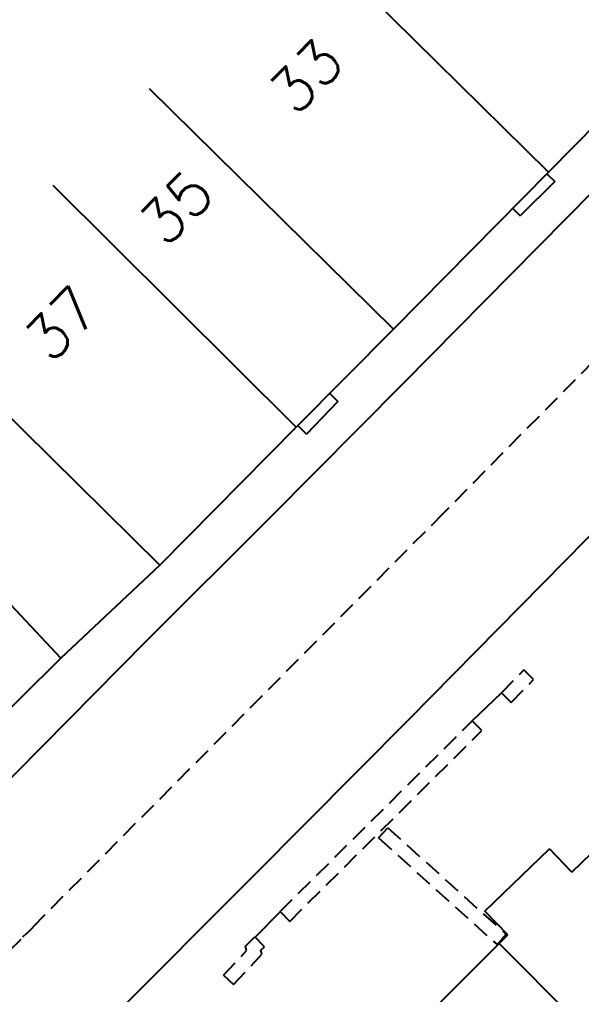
# Model space of a CAD drawing. Header units: millimetres. Extents: x 133000 to 134000, y 143000 to 144000.
# Drawn here: x 133282.66 to 133299.06, y 143731.81 to 143760.26 of the extents above; entities that cross this region are included whole.
import ezdxf
from ezdxf.enums import TextEntityAlignment as Align

# ---------------------------------------------------------------- set-up
doc = ezdxf.new("R2010")
doc.units = ezdxf.units.MM
doc.linetypes.add('DASHED', pattern=[0.75, 0.5, -0.25])
for name, color, linetype in [('W0001', 6, 'DASHED'), ('W0008', 7, 'CONTINUOUS'), ('W0100', 7, 'CONTINUOUS'), ('W0105', 7, 'CONTINUOUS'), ('W0112', 1, 'DASHED'), ('W0991', 7, 'CONTINUOUS'), ('W1102', 7, 'CONTINUOUS')]:
    doc.layers.add(name, color=color, linetype=linetype)
doc.styles.get("Standard").update_dxf_attribs({"font": 'romans.shx', "width": 0.85})

msp = doc.modelspace()

# ---------------------------------------------------------------- linework, layer by layer
at = {"layer": 'W0001'}
msp.add_lwpolyline([(133389.322, 143888.003), (133383.15, 143882.026), (133378.674, 143875.413), (133369.116, 143863.47), (133365.053, 143857.63), (133361.076, 143851.038), (133358.18, 143846.159), (133351.298, 143834.346), (133344.542, 143822.232), (133338.082, 143810.222), (133331.396, 143797.477), (133320.876, 143777.398), (133316.262, 143768.869), (133313.292, 143764.498), (133305.722, 143756.688), (133295.024, 143745.842), (133282.753, 143733.479)], dxfattribs=at)
at = {"layer": 'W0001', "flags": 128}
msp.add_lwpolyline([(133283.225, 143733.946), (133243.601, 143694.039), (133238.801, 143691.096), (133235.414, 143690.126)], dxfattribs=at)
at = {"layer": 'W0008'}
for points in [[(133343.336, 143827.729), (133340.281, 143821.93), (133337.123, 143815.95), (133333.688, 143809.472), (133330.02, 143802.603), (133326.133, 143794.992), (133324.229, 143791.335), (133322.313, 143787.684), (133320.03, 143783.303), (133317.085, 143777.691), (133314.843, 143773.42), (133313.182, 143770.585), (133312.098, 143768.853), (133311.474, 143767.922), (133310.477, 143766.647), (133308.869, 143764.846), (133293.861, 143749.642), (133289.975, 143745.731), (133286.355, 143742.123), (133283.323, 143739.044), (133280.205, 143735.89)], [(133343.576, 143813.071), (133340.673, 143807.567), (133338.368, 143803.159), (133336.479, 143799.484), (133331.006, 143789.12), (133325.323, 143778.341), (133321.957, 143771.959), (133319.532, 143767.464), (133317.992, 143764.944), (133316.92, 143763.282), (133316.66, 143762.981), (133315.442, 143761.585), (133294.028, 143739.836), (133289.505, 143735.282), (133285.301, 143731.068)]]:
    msp.add_lwpolyline(points, dxfattribs=at)
at = {"layer": 'W0100'}
msp.add_line((133298.779, 143735.382), (133298.127, 143736.059), dxfattribs=at)
for points in [[(133314.148, 143788.711), (133318.757, 143786.773), (133316.634, 143781.724), (133314.574, 143776.689), (133312.372, 143771.859), (133309.465, 143767.519), (133309.456, 143767.51), (133306.119, 143764.012), (133302.513, 143760.282), (133298.095, 143755.804), (133293.575, 143751.219), (133290.739, 143748.365), (133286.756, 143744.335), (133283.87, 143741.622), (133280.313, 143738.115)], [(133298.779, 143735.382), (133300.513, 143737.051), (133300.601, 143737.144), (133299.786, 143737.947)], [(133296.91, 143733.548), (133296.241, 143734.243), (133298.127, 143736.059)], [(133292.601, 143722.164), (133289.06, 143725.693), (133292.898, 143729.544), (133296.91, 143733.548)]]:
    msp.add_lwpolyline(points, dxfattribs=at)
at = {"layer": 'W0105'}
for p, q in [((133298.281, 143755.528), (133297.277, 143754.529)), ((133298.049, 143755.757), (133298.281, 143755.528)), ((133297.054, 143754.748), (133297.277, 143754.529)), ((133291.714, 143749.346), (133291.951, 143749.11)), ((133291.951, 143749.11), (133291.039, 143748.162)), ((133290.787, 143748.413), (133291.039, 143748.162)), ((133295.874, 143739.793), (133296.725, 143740.608)), ((133289.536, 143733.483), (133290.269, 143734.221))]:
    msp.add_line(p, q, dxfattribs=at)
at = {"layer": 'W0112'}
for points in [[(133296.725, 143740.608), (133297.012, 143740.328), (133297.665, 143740.998), (133297.378, 143741.277), (133297.378, 143741.277), (133297.378, 143741.277), (133297.378, 143741.277), (133297.378, 143741.277), (133297.378, 143741.277), (133297.378, 143741.277), (133297.378, 143741.277), (133297.378, 143741.277), (133297.378, 143741.277), (133297.378, 143741.277), (133297.378, 143741.277), (133297.378, 143741.277), (133297.378, 143741.277), (133297.378, 143741.277), (133297.378, 143741.277), (133297.378, 143741.277), (133297.378, 143741.277), (133297.378, 143741.277), (133297.378, 143741.277), (133297.378, 143741.277), (133297.378, 143741.277), (133297.378, 143741.277), (133297.378, 143741.277), (133297.378, 143741.277), (133297.378, 143741.277), (133297.378, 143741.277), (133297.378, 143741.277), (133297.378, 143741.277), (133297.378, 143741.277), (133297.378, 143741.277), (133297.378, 143741.277), (133297.378, 143741.277), (133297.378, 143741.277), (133297.378, 143741.277), (133297.378, 143741.277), (133297.378, 143741.277), (133297.378, 143741.277), (133297.378, 143741.277), (133297.378, 143741.277), (133297.378, 143741.277), (133297.378, 143741.277), (133297.378, 143741.277), (133297.378, 143741.277), (133297.378, 143741.277), (133297.378, 143741.277), (133297.378, 143741.277), (133297.378, 143741.277), (133297.378, 143741.277), (133297.378, 143741.277), (133297.378, 143741.277), (133297.378, 143741.277), (133297.378, 143741.277), (133297.378, 143741.277), (133297.378, 143741.277), (133297.378, 143741.277), (133297.378, 143741.277), (133297.378, 143741.277), (133297.378, 143741.277), (133297.378, 143741.277), (133297.378, 143741.277), (133297.378, 143741.277), (133297.378, 143741.277), (133297.378, 143741.277), (133297.378, 143741.277), (133297.378, 143741.277), (133297.378, 143741.277), (133297.378, 143741.277), (133297.378, 143741.277), (133297.378, 143741.277), (133297.378, 143741.277), (133297.378, 143741.277), (133297.378, 143741.277), (133297.378, 143741.277), (133297.378, 143741.277), (133297.378, 143741.277), (133297.378, 143741.277), (133297.378, 143741.277), (133297.378, 143741.277), (133297.378, 143741.277), (133297.378, 143741.277), (133297.378, 143741.277), (133297.378, 143741.277), (133297.378, 143741.277), (133297.378, 143741.277), (133297.378, 143741.277), (133297.378, 143741.277), (133297.378, 143741.277), (133297.378, 143741.277), (133297.378, 143741.277), (133297.378, 143741.277), (133297.378, 143741.277), (133297.378, 143741.277), (133297.378, 143741.277), (133297.378, 143741.277), (133297.378, 143741.277), (133297.378, 143741.277), (133297.378, 143741.277), (133297.378, 143741.277), (133297.378, 143741.277), (133297.378, 143741.277), (133297.378, 143741.277), (133297.378, 143741.277), (133297.378, 143741.277), (133297.378, 143741.277), (133297.378, 143741.277), (133297.378, 143741.277), (133297.378, 143741.277), (133297.378, 143741.277), (133297.378, 143741.277), (133297.378, 143741.277), (133297.378, 143741.277), (133297.378, 143741.277), (133297.378, 143741.277), (133297.378, 143741.277), (133297.378, 143741.277), (133297.378, 143741.277)], [(133296.725, 143740.608), (133297.378, 143741.277), (133297.378, 143741.277), (133297.378, 143741.277), (133297.378, 143741.277), (133297.378, 143741.277), (133297.378, 143741.277), (133297.378, 143741.277), (133297.378, 143741.277), (133297.378, 143741.277), (133297.378, 143741.277), (133297.378, 143741.277), (133297.378, 143741.277), (133297.378, 143741.277), (133297.378, 143741.277), (133297.378, 143741.277), (133297.378, 143741.277), (133297.378, 143741.277), (133297.378, 143741.277), (133297.378, 143741.277), (133297.378, 143741.277), (133297.378, 143741.277), (133297.378, 143741.277), (133297.378, 143741.277), (133297.378, 143741.277), (133297.378, 143741.277), (133297.378, 143741.277), (133297.378, 143741.277), (133297.378, 143741.277), (133297.378, 143741.277), (133297.378, 143741.277), (133297.378, 143741.277), (133297.378, 143741.277), (133297.378, 143741.277), (133297.378, 143741.277), (133297.378, 143741.277), (133297.378, 143741.277), (133297.378, 143741.277), (133297.378, 143741.277), (133297.378, 143741.277), (133297.378, 143741.277), (133297.378, 143741.277), (133297.378, 143741.277), (133297.378, 143741.277), (133297.378, 143741.277), (133297.378, 143741.277), (133297.378, 143741.277), (133297.378, 143741.277), (133297.378, 143741.277), (133297.378, 143741.277), (133297.378, 143741.277), (133297.378, 143741.277), (133297.378, 143741.277), (133297.378, 143741.277), (133297.378, 143741.277), (133297.378, 143741.277), (133297.378, 143741.277), (133297.378, 143741.277), (133297.378, 143741.277), (133297.378, 143741.277), (133297.378, 143741.277), (133297.378, 143741.277), (133297.378, 143741.277), (133297.378, 143741.277), (133297.378, 143741.277), (133297.378, 143741.277), (133297.378, 143741.277), (133297.378, 143741.277), (133297.378, 143741.277), (133297.378, 143741.277), (133297.378, 143741.277), (133297.378, 143741.277), (133297.378, 143741.277), (133297.378, 143741.277), (133297.378, 143741.277), (133297.378, 143741.277), (133297.378, 143741.277), (133297.378, 143741.277), (133297.378, 143741.277), (133297.378, 143741.277), (133297.378, 143741.277), (133297.378, 143741.277), (133297.378, 143741.277), (133297.378, 143741.277), (133297.378, 143741.277), (133297.378, 143741.277), (133297.378, 143741.277), (133297.378, 143741.277), (133297.378, 143741.277), (133297.378, 143741.277), (133297.378, 143741.277), (133297.378, 143741.277), (133297.378, 143741.277), (133297.378, 143741.277), (133297.378, 143741.277), (133297.378, 143741.277), (133297.378, 143741.277), (133297.378, 143741.277), (133297.378, 143741.277), (133297.378, 143741.277), (133297.378, 143741.277), (133297.378, 143741.277), (133297.378, 143741.277), (133297.378, 143741.277), (133297.378, 143741.277), (133297.378, 143741.277), (133297.378, 143741.277), (133297.378, 143741.277), (133297.378, 143741.277), (133297.378, 143741.277), (133297.378, 143741.277), (133297.378, 143741.277), (133297.378, 143741.277), (133297.378, 143741.277), (133297.378, 143741.277), (133297.378, 143741.277), (133297.378, 143741.277), (133297.378, 143741.277), (133297.378, 143741.277), (133297.378, 143741.277)], [(133290.266, 143734.225), (133290.548, 143733.942), (133296.155, 143739.508), (133295.873, 143739.792), (133295.873, 143739.792), (133295.873, 143739.792), (133295.873, 143739.792), (133295.873, 143739.792), (133295.873, 143739.792), (133295.873, 143739.792), (133295.873, 143739.792), (133295.873, 143739.792), (133295.873, 143739.792), (133295.873, 143739.792), (133295.873, 143739.792), (133295.873, 143739.792), (133295.873, 143739.792), (133295.873, 143739.792), (133295.873, 143739.792), (133295.873, 143739.792), (133295.873, 143739.792), (133295.873, 143739.792), (133295.873, 143739.792), (133295.873, 143739.792), (133295.873, 143739.792), (133295.873, 143739.792), (133295.873, 143739.792), (133295.873, 143739.792), (133295.873, 143739.792), (133295.873, 143739.792), (133295.873, 143739.792), (133295.873, 143739.792), (133295.873, 143739.792), (133295.873, 143739.792), (133295.873, 143739.792), (133295.873, 143739.792), (133295.873, 143739.792), (133295.873, 143739.792), (133295.873, 143739.792), (133295.873, 143739.792), (133295.873, 143739.792), (133295.873, 143739.792), (133295.873, 143739.792), (133295.873, 143739.792), (133295.873, 143739.792), (133295.873, 143739.792), (133295.873, 143739.792), (133295.873, 143739.792), (133295.873, 143739.792), (133295.873, 143739.792), (133295.873, 143739.792), (133295.873, 143739.792), (133295.873, 143739.792), (133295.873, 143739.792), (133295.873, 143739.792), (133295.873, 143739.792), (133295.873, 143739.792), (133295.873, 143739.792), (133295.873, 143739.792), (133295.873, 143739.792), (133295.873, 143739.792), (133295.873, 143739.792), (133295.873, 143739.792), (133295.873, 143739.792), (133295.873, 143739.792), (133295.873, 143739.792), (133295.873, 143739.792), (133295.873, 143739.792), (133295.873, 143739.792), (133295.873, 143739.792), (133295.873, 143739.792), (133295.873, 143739.792), (133295.873, 143739.792), (133295.873, 143739.792), (133295.873, 143739.792), (133295.873, 143739.792), (133295.873, 143739.792), (133295.873, 143739.792), (133295.873, 143739.792), (133295.873, 143739.792), (133295.873, 143739.792), (133295.873, 143739.792), (133295.873, 143739.792), (133295.873, 143739.792), (133295.873, 143739.792), (133295.873, 143739.792), (133295.873, 143739.792), (133295.873, 143739.792), (133295.873, 143739.792), (133295.873, 143739.792), (133295.873, 143739.792), (133295.873, 143739.792), (133295.873, 143739.792), (133295.873, 143739.792), (133295.873, 143739.792), (133295.873, 143739.792), (133295.873, 143739.792), (133295.873, 143739.792), (133295.873, 143739.792), (133295.873, 143739.792), (133295.873, 143739.792), (133295.873, 143739.792), (133295.873, 143739.792), (133295.873, 143739.792), (133295.873, 143739.792), (133295.873, 143739.792), (133295.873, 143739.792), (133295.873, 143739.792), (133295.873, 143739.792), (133295.873, 143739.792), (133295.873, 143739.792), (133295.873, 143739.792), (133295.873, 143739.792), (133295.873, 143739.792), (133295.873, 143739.792), (133295.873, 143739.792), (133295.873, 143739.792), (133295.873, 143739.792), (133295.873, 143739.792), (133295.873, 143739.792)], [(133290.266, 143734.225), (133295.873, 143739.792), (133295.873, 143739.792), (133295.873, 143739.792), (133295.873, 143739.792), (133295.873, 143739.792), (133295.873, 143739.792), (133295.873, 143739.792), (133295.873, 143739.792), (133295.873, 143739.792), (133295.873, 143739.792), (133295.873, 143739.792), (133295.873, 143739.792), (133295.873, 143739.792), (133295.873, 143739.792), (133295.873, 143739.792), (133295.873, 143739.792), (133295.873, 143739.792), (133295.873, 143739.792), (133295.873, 143739.792), (133295.873, 143739.792), (133295.873, 143739.792), (133295.873, 143739.792), (133295.873, 143739.792), (133295.873, 143739.792), (133295.873, 143739.792), (133295.873, 143739.792), (133295.873, 143739.792), (133295.873, 143739.792), (133295.873, 143739.792), (133295.873, 143739.792), (133295.873, 143739.792), (133295.873, 143739.792), (133295.873, 143739.792), (133295.873, 143739.792), (133295.873, 143739.792), (133295.873, 143739.792), (133295.873, 143739.792), (133295.873, 143739.792), (133295.873, 143739.792), (133295.873, 143739.792), (133295.873, 143739.792), (133295.873, 143739.792), (133295.873, 143739.792), (133295.873, 143739.792), (133295.873, 143739.792), (133295.873, 143739.792), (133295.873, 143739.792), (133295.873, 143739.792), (133295.873, 143739.792), (133295.873, 143739.792), (133295.873, 143739.792), (133295.873, 143739.792), (133295.873, 143739.792), (133295.873, 143739.792), (133295.873, 143739.792), (133295.873, 143739.792), (133295.873, 143739.792), (133295.873, 143739.792), (133295.873, 143739.792), (133295.873, 143739.792), (133295.873, 143739.792), (133295.873, 143739.792), (133295.873, 143739.792), (133295.873, 143739.792), (133295.873, 143739.792), (133295.873, 143739.792), (133295.873, 143739.792), (133295.873, 143739.792), (133295.873, 143739.792), (133295.873, 143739.792), (133295.873, 143739.792), (133295.873, 143739.792), (133295.873, 143739.792), (133295.873, 143739.792), (133295.873, 143739.792), (133295.873, 143739.792), (133295.873, 143739.792), (133295.873, 143739.792), (133295.873, 143739.792), (133295.873, 143739.792), (133295.873, 143739.792), (133295.873, 143739.792), (133295.873, 143739.792), (133295.873, 143739.792), (133295.873, 143739.792), (133295.873, 143739.792), (133295.873, 143739.792), (133295.873, 143739.792), (133295.873, 143739.792), (133295.873, 143739.792), (133295.873, 143739.792), (133295.873, 143739.792), (133295.873, 143739.792), (133295.873, 143739.792), (133295.873, 143739.792), (133295.873, 143739.792), (133295.873, 143739.792), (133295.873, 143739.792), (133295.873, 143739.792), (133295.873, 143739.792), (133295.873, 143739.792), (133295.873, 143739.792), (133295.873, 143739.792), (133295.873, 143739.792), (133295.873, 143739.792), (133295.873, 143739.792), (133295.873, 143739.792), (133295.873, 143739.792), (133295.873, 143739.792), (133295.873, 143739.792), (133295.873, 143739.792), (133295.873, 143739.792), (133295.873, 143739.792), (133295.873, 143739.792), (133295.873, 143739.792), (133295.873, 143739.792), (133295.873, 143739.792), (133295.873, 143739.792), (133295.873, 143739.792)], [(133293.143, 143736.376), (133293.41, 143736.673), (133296.867, 143733.56), (133296.733, 143733.411), (133296.733, 143733.411), (133296.733, 143733.411), (133296.733, 143733.411), (133296.733, 143733.411), (133296.733, 143733.411), (133296.733, 143733.411), (133296.733, 143733.411), (133296.733, 143733.411), (133296.733, 143733.411), (133296.733, 143733.411), (133296.733, 143733.411), (133296.733, 143733.411), (133296.733, 143733.411), (133296.733, 143733.411), (133296.733, 143733.411), (133296.733, 143733.411), (133296.733, 143733.411), (133296.733, 143733.411), (133296.733, 143733.411), (133296.733, 143733.411), (133296.733, 143733.411), (133296.733, 143733.411), (133296.733, 143733.411), (133296.733, 143733.411), (133296.733, 143733.411), (133296.733, 143733.411), (133296.733, 143733.411), (133296.733, 143733.411), (133296.733, 143733.411), (133296.733, 143733.411), (133296.733, 143733.411), (133296.733, 143733.411), (133296.733, 143733.411), (133296.733, 143733.411), (133296.733, 143733.411), (133296.733, 143733.411), (133296.733, 143733.411), (133296.733, 143733.411), (133296.733, 143733.411), (133296.733, 143733.411), (133296.733, 143733.411), (133296.733, 143733.411), (133296.733, 143733.411), (133296.733, 143733.411), (133296.733, 143733.411), (133296.733, 143733.411), (133296.733, 143733.411), (133296.733, 143733.411), (133296.733, 143733.411), (133296.733, 143733.411), (133296.733, 143733.411), (133296.733, 143733.411), (133296.733, 143733.411), (133296.733, 143733.411), (133296.733, 143733.411), (133296.733, 143733.411), (133296.733, 143733.411), (133296.733, 143733.411), (133296.733, 143733.411), (133296.733, 143733.411), (133296.733, 143733.411), (133296.733, 143733.411), (133296.733, 143733.411), (133296.733, 143733.411), (133296.733, 143733.411), (133296.733, 143733.411), (133296.733, 143733.411), (133296.733, 143733.411), (133296.733, 143733.411), (133296.733, 143733.411), (133296.733, 143733.411), (133296.733, 143733.411), (133296.733, 143733.411), (133296.733, 143733.411), (133296.733, 143733.411), (133296.733, 143733.411), (133296.733, 143733.411), (133296.733, 143733.411), (133296.733, 143733.411), (133296.733, 143733.411), (133296.733, 143733.411), (133296.733, 143733.411), (133296.733, 143733.411), (133296.733, 143733.411), (133296.733, 143733.411), (133296.733, 143733.411), (133296.733, 143733.411), (133296.733, 143733.411), (133296.733, 143733.411), (133296.733, 143733.411), (133296.733, 143733.411), (133296.733, 143733.411), (133296.733, 143733.411), (133296.733, 143733.411), (133296.733, 143733.411), (133296.733, 143733.411), (133296.733, 143733.411), (133296.733, 143733.411), (133296.733, 143733.411), (133296.733, 143733.411), (133296.733, 143733.411), (133296.733, 143733.411), (133296.733, 143733.411), (133296.733, 143733.411), (133296.733, 143733.411), (133296.733, 143733.411), (133296.733, 143733.411), (133296.733, 143733.411), (133296.733, 143733.411), (133296.733, 143733.411), (133296.733, 143733.411), (133296.733, 143733.411), (133296.733, 143733.411), (133296.733, 143733.411), (133296.733, 143733.411), (133296.733, 143733.411)], [(133293.143, 143736.376), (133296.6, 143733.262), (133296.733, 143733.411), (133296.733, 143733.411), (133296.733, 143733.411), (133296.733, 143733.411), (133296.733, 143733.411), (133296.733, 143733.411), (133296.733, 143733.411), (133296.733, 143733.411), (133296.733, 143733.411), (133296.733, 143733.411), (133296.733, 143733.411), (133296.733, 143733.411), (133296.733, 143733.411), (133296.733, 143733.411), (133296.733, 143733.411), (133296.733, 143733.411), (133296.733, 143733.411), (133296.733, 143733.411), (133296.733, 143733.411), (133296.733, 143733.411), (133296.733, 143733.411), (133296.733, 143733.411), (133296.733, 143733.411), (133296.733, 143733.411), (133296.733, 143733.411), (133296.733, 143733.411), (133296.733, 143733.411), (133296.733, 143733.411), (133296.733, 143733.411), (133296.733, 143733.411), (133296.733, 143733.411), (133296.733, 143733.411), (133296.733, 143733.411), (133296.733, 143733.411), (133296.733, 143733.411), (133296.733, 143733.411), (133296.733, 143733.411), (133296.733, 143733.411), (133296.733, 143733.411), (133296.733, 143733.411), (133296.733, 143733.411), (133296.733, 143733.411), (133296.733, 143733.411), (133296.733, 143733.411), (133296.733, 143733.411), (133296.733, 143733.411), (133296.733, 143733.411), (133296.733, 143733.411), (133296.733, 143733.411), (133296.733, 143733.411), (133296.733, 143733.411), (133296.733, 143733.411), (133296.733, 143733.411), (133296.733, 143733.411), (133296.733, 143733.411), (133296.733, 143733.411), (133296.733, 143733.411), (133296.733, 143733.411), (133296.733, 143733.411), (133296.733, 143733.411), (133296.733, 143733.411), (133296.733, 143733.411), (133296.733, 143733.411), (133296.733, 143733.411), (133296.733, 143733.411), (133296.733, 143733.411), (133296.733, 143733.411), (133296.733, 143733.411), (133296.733, 143733.411), (133296.733, 143733.411), (133296.733, 143733.411), (133296.733, 143733.411), (133296.733, 143733.411), (133296.733, 143733.411), (133296.733, 143733.411), (133296.733, 143733.411), (133296.733, 143733.411), (133296.733, 143733.411), (133296.733, 143733.411), (133296.733, 143733.411), (133296.733, 143733.411), (133296.733, 143733.411), (133296.733, 143733.411), (133296.733, 143733.411), (133296.733, 143733.411), (133296.733, 143733.411), (133296.733, 143733.411), (133296.733, 143733.411), (133296.733, 143733.411), (133296.733, 143733.411), (133296.733, 143733.411), (133296.733, 143733.411), (133296.733, 143733.411), (133296.733, 143733.411), (133296.733, 143733.411), (133296.733, 143733.411), (133296.733, 143733.411), (133296.733, 143733.411), (133296.733, 143733.411), (133296.733, 143733.411), (133296.733, 143733.411), (133296.733, 143733.411), (133296.733, 143733.411), (133296.733, 143733.411), (133296.733, 143733.411), (133296.733, 143733.411), (133296.733, 143733.411), (133296.733, 143733.411), (133296.733, 143733.411), (133296.733, 143733.411), (133296.733, 143733.411), (133296.733, 143733.411), (133296.733, 143733.411), (133296.733, 143733.411), (133296.733, 143733.411), (133296.733, 143733.411), (133296.733, 143733.411), (133296.733, 143733.411)], [(133288.616, 143732.368), (133288.909, 143732.096), (133289.736, 143732.985), (133289.705, 143733.097), (133289.813, 143733.203), (133289.533, 143733.488), (133289.533, 143733.488), (133289.533, 143733.488), (133289.533, 143733.488), (133289.533, 143733.488), (133289.533, 143733.488), (133289.533, 143733.488), (133289.533, 143733.488), (133289.533, 143733.488), (133289.533, 143733.488), (133289.533, 143733.488), (133289.533, 143733.488), (133289.533, 143733.488), (133289.533, 143733.488), (133289.533, 143733.488), (133289.533, 143733.488), (133289.533, 143733.488), (133289.533, 143733.488), (133289.533, 143733.488), (133289.533, 143733.488), (133289.533, 143733.488), (133289.533, 143733.488), (133289.533, 143733.488), (133289.533, 143733.488), (133289.533, 143733.488), (133289.533, 143733.488), (133289.533, 143733.488), (133289.533, 143733.488), (133289.533, 143733.488), (133289.533, 143733.488), (133289.533, 143733.488), (133289.533, 143733.488), (133289.533, 143733.488), (133289.533, 143733.488), (133289.533, 143733.488), (133289.533, 143733.488), (133289.533, 143733.488), (133289.533, 143733.488), (133289.533, 143733.488), (133289.533, 143733.488), (133289.533, 143733.488), (133289.533, 143733.488), (133289.533, 143733.488), (133289.533, 143733.488), (133289.533, 143733.488), (133289.533, 143733.488), (133289.533, 143733.488), (133289.533, 143733.488), (133289.533, 143733.488), (133289.533, 143733.488), (133289.533, 143733.488), (133289.533, 143733.488), (133289.533, 143733.488), (133289.533, 143733.488), (133289.533, 143733.488), (133289.533, 143733.488), (133289.533, 143733.488), (133289.533, 143733.488), (133289.533, 143733.488), (133289.533, 143733.488), (133289.533, 143733.488), (133289.533, 143733.488), (133289.533, 143733.488), (133289.533, 143733.488), (133289.533, 143733.488), (133289.533, 143733.488), (133289.533, 143733.488), (133289.533, 143733.488), (133289.533, 143733.488), (133289.533, 143733.488), (133289.533, 143733.488), (133289.533, 143733.488), (133289.533, 143733.488), (133289.533, 143733.488), (133289.533, 143733.488), (133289.533, 143733.488), (133289.533, 143733.488), (133289.533, 143733.488), (133289.533, 143733.488), (133289.533, 143733.488), (133289.533, 143733.488), (133289.533, 143733.488), (133289.533, 143733.488), (133289.533, 143733.488), (133289.533, 143733.488), (133289.533, 143733.488), (133289.533, 143733.488), (133289.533, 143733.488), (133289.533, 143733.488), (133289.533, 143733.488), (133289.533, 143733.488), (133289.533, 143733.488), (133289.533, 143733.488), (133289.533, 143733.488), (133289.533, 143733.488), (133289.533, 143733.488), (133289.533, 143733.488), (133289.533, 143733.488), (133289.533, 143733.488), (133289.533, 143733.488), (133289.533, 143733.488), (133289.533, 143733.488), (133289.533, 143733.488), (133289.533, 143733.488), (133289.533, 143733.488), (133289.533, 143733.488), (133289.533, 143733.488), (133289.533, 143733.488), (133289.533, 143733.488), (133289.533, 143733.488), (133289.533, 143733.488), (133289.533, 143733.488), (133289.533, 143733.488), (133289.533, 143733.488), (133289.533, 143733.488)], [(133288.616, 143732.368), (133289.29, 143733.094), (133289.256, 143733.216), (133289.533, 143733.488), (133289.533, 143733.488), (133289.533, 143733.488), (133289.533, 143733.488), (133289.533, 143733.488), (133289.533, 143733.488), (133289.533, 143733.488), (133289.533, 143733.488), (133289.533, 143733.488), (133289.533, 143733.488), (133289.533, 143733.488), (133289.533, 143733.488), (133289.533, 143733.488), (133289.533, 143733.488), (133289.533, 143733.488), (133289.533, 143733.488), (133289.533, 143733.488), (133289.533, 143733.488), (133289.533, 143733.488), (133289.533, 143733.488), (133289.533, 143733.488), (133289.533, 143733.488), (133289.533, 143733.488), (133289.533, 143733.488), (133289.533, 143733.488), (133289.533, 143733.488), (133289.533, 143733.488), (133289.533, 143733.488), (133289.533, 143733.488), (133289.533, 143733.488), (133289.533, 143733.488), (133289.533, 143733.488), (133289.533, 143733.488), (133289.533, 143733.488), (133289.533, 143733.488), (133289.533, 143733.488), (133289.533, 143733.488), (133289.533, 143733.488), (133289.533, 143733.488), (133289.533, 143733.488), (133289.533, 143733.488), (133289.533, 143733.488), (133289.533, 143733.488), (133289.533, 143733.488), (133289.533, 143733.488), (133289.533, 143733.488), (133289.533, 143733.488), (133289.533, 143733.488), (133289.533, 143733.488), (133289.533, 143733.488), (133289.533, 143733.488), (133289.533, 143733.488), (133289.533, 143733.488), (133289.533, 143733.488), (133289.533, 143733.488), (133289.533, 143733.488), (133289.533, 143733.488), (133289.533, 143733.488), (133289.533, 143733.488), (133289.533, 143733.488), (133289.533, 143733.488), (133289.533, 143733.488), (133289.533, 143733.488), (133289.533, 143733.488), (133289.533, 143733.488), (133289.533, 143733.488), (133289.533, 143733.488), (133289.533, 143733.488), (133289.533, 143733.488), (133289.533, 143733.488), (133289.533, 143733.488), (133289.533, 143733.488), (133289.533, 143733.488), (133289.533, 143733.488), (133289.533, 143733.488), (133289.533, 143733.488), (133289.533, 143733.488), (133289.533, 143733.488), (133289.533, 143733.488), (133289.533, 143733.488), (133289.533, 143733.488), (133289.533, 143733.488), (133289.533, 143733.488), (133289.533, 143733.488), (133289.533, 143733.488), (133289.533, 143733.488), (133289.533, 143733.488), (133289.533, 143733.488), (133289.533, 143733.488), (133289.533, 143733.488), (133289.533, 143733.488), (133289.533, 143733.488), (133289.533, 143733.488), (133289.533, 143733.488), (133289.533, 143733.488), (133289.533, 143733.488), (133289.533, 143733.488), (133289.533, 143733.488), (133289.533, 143733.488), (133289.533, 143733.488), (133289.533, 143733.488), (133289.533, 143733.488), (133289.533, 143733.488), (133289.533, 143733.488), (133289.533, 143733.488), (133289.533, 143733.488), (133289.533, 143733.488), (133289.533, 143733.488), (133289.533, 143733.488), (133289.533, 143733.488), (133289.533, 143733.488), (133289.533, 143733.488), (133289.533, 143733.488), (133289.533, 143733.488), (133289.533, 143733.488), (133289.533, 143733.488), (133289.533, 143733.488)]]:
    msp.add_lwpolyline(points, dxfattribs=at)
at = {"layer": 'W1102'}
for p, q in [((133298.095, 143755.804), (133290.976, 143762.827)), ((133293.575, 143751.219), (133286.454, 143758.241)), ((133290.739, 143748.365), (133283.644, 143755.412)), ((133286.756, 143744.335), (133279.643, 143751.364)), ((133283.87, 143741.622), (133277.021, 143748.909)), ((133296.659, 143733.298), (133303.723, 143726.22))]:
    msp.add_line(p, q, dxfattribs=at)

# ---------------------------------------------------------------- texts
at = {"layer": 'W0991'}
for s, rotation, p in [('33', 45.3972, (133291.028, 143758.607)), ('35', 45.1915, (133287.237, 143754.773)), ('37', 45.3433, (133283.891, 143751.394))]:
    msp.add_text(s, height=1.25, rotation=rotation, dxfattribs=at).set_placement(p, align=Align.MIDDLE)

doc.saveas('drawing.dxf')
